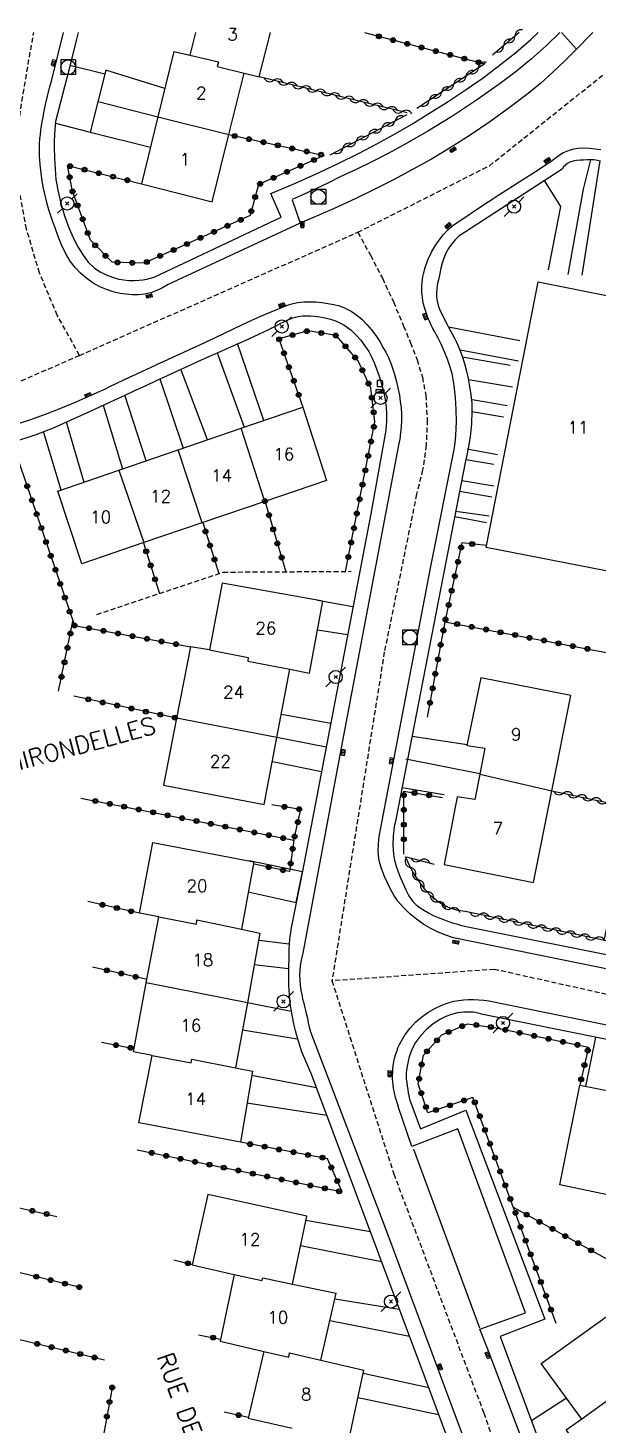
# Model space of a CAD drawing. Header units: millimetres. Extents: x 147000 to 148000, y 141000 to 142001.
# Drawn here: x 147789.9 to 147848, y 141858.2 to 142000.5 of the extents above; entities that cross this region are included whole.
import ezdxf
from ezdxf.enums import TextEntityAlignment as Align

# ---------------------------------------------------------------- set-up
doc = ezdxf.new("R2010")
doc.units = ezdxf.units.MM
doc.linetypes.add('DASHED', pattern=[0.75, 0.5, -0.25])
doc.layers.get('0').update_dxf_attribs({"linetype": 'CONTINUOUS'})
for name, color, linetype in [('W0001', 6, 'DASHED'), ('W0004', 5, 'CONTINUOUS'), ('W0014', 7, 'CONTINUOUS'), ('W0017', 7, 'CONTINUOUS'), ('W0101', 7, 'CONTINUOUS'), ('W0104', 1, 'CONTINUOUS'), ('W0112', 1, 'DASHED'), ('W0310', 3, 'CONTINUOUS'), ('W0323', 7, 'CONTINUOUS'), ('W0330', 7, 'CONTINUOUS'), ('W0401', 7, 'CONTINUOUS'), ('W0420', 7, 'CONTINUOUS'), ('W0438', 7, 'CONTINUOUS'), ('W0473', 7, 'CONTINUOUS'), ('W0989', 7, 'CONTINUOUS'), ('W0991', 7, 'CONTINUOUS'), ('W1102', 7, 'CONTINUOUS')]:
    doc.layers.add(name, color=color, linetype=linetype)
doc.styles.get("Standard").update_dxf_attribs({"font": 'romans.shx', "width": 0.85})

# ---------------------------------------------------------------- blocks, each defined once
blk = doc.blocks.new('T420')
for p, q in [((0.75, 0.75), (-0.75, 0.75)), ((-0.75, 0.75), (-0.75, -0.75)), ((0.75, 0.75), (0.75, -0.75)), ((0.75, -0.75), (-0.75, -0.75))]:
    blk.add_line(p, q)
blk.add_ellipse((0, 0), major_axis=(-0.53, 0.53), ratio=1, start_param=3.926991, end_param=10.210176)
blk = doc.blocks.new('T438')
for p, q in [((-0.4, 0.2), (0.4, 0.2)), ((-0.4, -0.2), (-0.4, 0.2)), ((0.15, 1.1), (-0.3, 1.1)), ((-0.3, 1.1), (-0.3, 0.5)), ((-0.3, 0.5), (0.15, 0.5)), ((0.3, 0.65), (0.3, 0.95)), ((0.4, 0.2), (0.4, -0.2))]:
    blk.add_line(p, q)
at = {"flags": 128}
for points in [[(-0.4, -0.2), (0.4, 0.2)], [(0.4, -0.2), (-0.4, -0.2)]]:
    blk.add_lwpolyline(points, dxfattribs=at)
for centre, major_axis, start_param, end_param in [((0.15, 0.95), (0.106, -0.106), 0.785398, 2.356194), ((0.15, 0.65), (0.106, 0.106), 3.926991, 5.497787)]:
    blk.add_ellipse(centre, major_axis=major_axis, ratio=1, start_param=start_param, end_param=end_param)
blk = doc.blocks.new('T401')
for p, q in [((-0.3, 0.3), (0, 0.3)), ((-0.3, -0.25), (-0.3, 0.3)), ((-0.3, 0.15), (0, 0.15)), ((-0.3, 0), (0, 0)), ((0, 0.3), (0, -0.25)), ((-0.3, -0.15), (0, -0.15)), ((-0.3, -0.25), (-0.3, -0.3)), ((-0.3, -0.3), (0, -0.3)), ((0, -0.3), (0, -0.25))]:
    blk.add_line(p, q)
blk = doc.blocks.new('T473')
for p, q in [((-0.166667, 0.166667), (0.166667, -0.166667)), ((-0.166667, -0.166667), (0.166667, 0.166667)), ((0.500001, 0.500001), (1.000002, 1.000002)), ((-1.000002, -1.000002), (-0.500001, -0.500001))]:
    blk.add_line(p, q)
blk.add_ellipse((0, 0), major_axis=(0.471405, 0.471405), ratio=1, start_param=5.4977871438, end_param=11.780972451)
blk = doc.blocks.new('t310o')
at = {"color": 0, "linetype": 'Continuous'}
for centre, start, end in [((-0.5, 0.38), 216.8699, 323.1304), ((0.5, -0.37), 36.8699, 143.1303)]:
    blk.add_arc(centre, 0.625, start, end, dxfattribs=at)
blk = doc.blocks.new('t323o')
at = {"color": 0, "linetype": 'Continuous'}
for radius in [0.25, 0.15]:
    blk.add_circle((0, 0), radius, dxfattribs=at)

msp = doc.modelspace()

# ---------------------------------------------------------------- linework, layer by layer
at = {"layer": 'W0001'}
for points in [[(147795.2, 141967.13), (147792.93, 141971.22), (147791.12, 141975.53), (147789.79, 141980.01), (147788.93, 141984.6), (147788.8, 141986.14), (147788.77, 141987.69), (147788.85, 141989.22), (147789.01, 141990.76), (147789.22, 141992.26), (147789.46, 141993.77), (147789.72, 141995.27), (147789.96, 141996.77), (147790.54, 142000)], [(147823.54, 141979.67), (147836.95, 141986.45), (147848.66, 141995.81)], [(147795.2, 141967.13), (147823.54, 141979.67)], [(147823.54, 141979.67), (147824.83, 141977.34), (147826.04, 141974.98), (147827.17, 141972.57), (147828.2, 141970.12), (147828.9, 141968.42), (147829.57, 141966.69), (147830.12, 141964.91), (147830.46, 141963.07), (147830.61, 141960.53), (147830.5, 141957.98), (147830.14, 141955.46), (147829.53, 141952.99), (147826.24, 141936.92), (147820.91, 141903.43)], [(147733.55, 141953.16), (147752.82, 141956.23), (147769.34, 141959.11), (147783.08, 141961.85), (147795.2, 141967.13)], [(147885.69, 141911.08), (147882.17, 141896.87), (147862.05, 141899.12), (147837.44, 141904.6), (147820.91, 141903.43)], [(147820.91, 141903.43), (147827.2, 141883.78), (147836.37, 141859.42), (147847.29, 141828.39)]]:
    msp.add_lwpolyline(points, dxfattribs=at)
at = {"layer": 'W0004'}
for points in [[(147845.82, 141998.3), (147844.64, 141997.12), (147843.42, 141995.97), (147842.17, 141994.87), (147840.88, 141993.8), (147838.96, 141992.33), (147837, 141990.91), (147834.99, 141989.56), (147832.95, 141988.26), (147831.05, 141987.12), (147829.12, 141986.05), (147827.16, 141985.01), (147825.19, 141984.01), (147823.33, 141983.1), (147821.45, 141982.23), (147819.56, 141981.4), (147817.66, 141980.58)], [(147829.21, 141886.29), (147835.93, 141868.09)]]:
    msp.add_lwpolyline(points, dxfattribs=at)
at = {"layer": 'W0014'}
for points in [[(147792.39, 141995.18), (147793.57, 142000)], [(147795.05, 142000), (147794.82, 141999.07), (147794.13, 141996.31), (147793.43, 141993.56), (147792.73, 141990.81)], [(147814.68, 141983.61), (147816.96, 141984.57), (147819.22, 141985.58), (147821.46, 141986.64), (147823.68, 141987.74), (147825.49, 141988.69), (147827.27, 141989.67), (147829.04, 141990.69), (147830.78, 141991.75), (147832.65, 141992.93), (147834.49, 141994.15), (147836.31, 141995.41), (147838.08, 141996.74), (147839.63, 141997.99), (147841.15, 141999.3), (147841.92, 142000)], [(147844.13, 142000), (147842.75, 141998.69), (147841.23, 141997.34), (147839.66, 141996.05), (147838.05, 141994.81), (147835.64, 141993.11), (147833.17, 141991.51), (147830.66, 141989.98), (147828.11, 141988.5), (147826.55, 141987.65), (147824.96, 141986.85), (147823.36, 141986.07), (147821.76, 141985.3), (147820.54, 141984.71), (147819.32, 141984.13), (147818.09, 141983.56), (147816.86, 141982.99)], [(147845.83, 141998.31), (147844.27, 142000)], [(147847.47, 142000), (147847.31, 141999.83), (147845.82, 141998.3)], [(147804.21, 141974.35), (147803.66, 141974.01), (147803.07, 141973.73), (147802.46, 141973.51), (147801.83, 141973.36), (147801.21, 141973.29), (147800.58, 141973.29), (147799.96, 141973.35), (147799.34, 141973.45), (147798.63, 141973.62), (147797.93, 141973.84), (147797.25, 141974.12), (147796.6, 141974.48), (147795.93, 141974.95), (147795.31, 141975.49), (147794.75, 141976.08), (147794.24, 141976.73), (147793.76, 141977.53), (147793.37, 141978.38), (147793.03, 141979.25), (147792.71, 141980.12), (147792.48, 141980.72), (147792.28, 141981.33), (147792.08, 141981.94), (147791.91, 141982.56), (147791.76, 141983.14), (147791.62, 141983.71), (147791.5, 141984.29), (147791.39, 141984.88), (147791.28, 141985.72), (147791.18, 141986.57), (147791.12, 141987.42), (147791.11, 141988.27), (147791.13, 141988.72), (147791.16, 141989.17), (147791.21, 141989.62), (147791.27, 141990.07), (147791.33, 141990.51), (147791.4, 141990.95), (147791.48, 141991.4), (147791.56, 141991.84), (147791.73, 141992.69), (147791.92, 141993.53), (147792.14, 141994.37), (147792.39, 141995.2)], [(147792.74, 141990.81), (147792.68, 141990.19), (147792.64, 141989.57), (147792.62, 141988.94), (147792.62, 141988.32), (147792.64, 141987.23), (147792.7, 141986.14), (147792.8, 141985.05), (147792.98, 141983.97), (147793.28, 141982.65), (147793.66, 141981.35), (147794.13, 141980.07), (147794.7, 141978.83), (147795.11, 141978.07), (147795.56, 141977.33), (147796.09, 141976.63), (147796.72, 141976.02), (147797.29, 141975.63), (147797.9, 141975.32), (147798.55, 141975.09), (147799.2, 141974.9), (147799.71, 141974.81), (147800.23, 141974.77), (147800.75, 141974.77), (147801.26, 141974.8), (147801.65, 141974.84), (147802.04, 141974.9), (147802.42, 141975), (147802.8, 141975.11)], [(147833.26, 141980.4), (147834.45, 141981.19), (147835.64, 141981.98), (147836.83, 141982.76), (147838.02, 141983.54), (147838.66, 141983.96), (147839.31, 141984.38), (147839.96, 141984.79), (147840.61, 141985.21), (147841.26, 141985.62), (147841.91, 141986.04), (147842.56, 141986.47), (147843.2, 141986.89), (147843.36, 141987), (147843.52, 141987.12), (147843.67, 141987.24), (147843.82, 141987.35), (147843.98, 141987.47), (147844.14, 141987.58), (147844.31, 141987.68), (147844.48, 141987.78), (147844.83, 141987.94), (147845.2, 141988.07), (147845.57, 141988.18), (147845.95, 141988.24), (147846.54, 141988.28), (147847.13, 141988.25), (147847.71, 141988.18), (147848.29, 141988.09)], [(147848.26, 141986.91), (147847.95, 141986.98), (147847.59, 141987.03), (147847.24, 141987.04), (147846.88, 141987.04), (147846.53, 141987.02), (147846.18, 141987), (147845.83, 141986.97), (147845.47, 141986.91), (147845.13, 141986.8), (147844.9, 141986.67), (147844.69, 141986.51), (147844.5, 141986.32), (147844.34, 141986.11)], [(147844.34, 141986.11), (147833.84, 141979.27)], [(147802.8, 141975.11), (147815.73, 141981.2), (147814.68, 141983.62)], [(147816.86, 141982.98), (147817.66, 141980.58)], [(147817.66, 141980.58), (147804.21, 141974.36)], [(147833.37, 141957.53), (147833.47, 141958.24), (147833.53, 141958.96), (147833.57, 141959.68), (147833.58, 141960.4), (147833.56, 141961.62), (147833.49, 141962.85), (147833.36, 141964.07), (147833.14, 141965.28), (147832.93, 141966.03), (147832.66, 141966.76), (147832.36, 141967.48), (147832.05, 141968.19), (147831.89, 141968.53), (147831.73, 141968.87), (147831.55, 141969.2), (147831.37, 141969.53), (147831.19, 141969.86), (147831.02, 141970.2), (147830.86, 141970.54), (147830.72, 141970.88), (147830.53, 141971.4), (147830.35, 141971.92), (147830.21, 141972.46), (147830.12, 141973.01), (147830.09, 141973.31), (147830.07, 141973.62), (147830.07, 141973.93), (147830.07, 141974.23), (147830.09, 141974.54), (147830.13, 141974.85), (147830.17, 141975.15), (147830.23, 141975.45), (147830.44, 141976.2), (147830.71, 141976.93), (147831.04, 141977.63), (147831.42, 141978.3), (147831.82, 141978.88), (147832.26, 141979.43), (147832.74, 141979.94), (147833.26, 141980.4)], [(147833.84, 141979.27), (147833.45, 141978.89), (147833.09, 141978.47), (147832.78, 141978.02), (147832.5, 141977.54), (147832.29, 141977.04), (147832.13, 141976.52), (147832.01, 141976), (147831.89, 141975.47), (147831.78, 141974.97), (147831.67, 141974.46), (147831.6, 141973.94), (147831.57, 141973.42), (147831.57, 141973.12), (147831.6, 141972.82), (147831.66, 141972.52), (147831.73, 141972.22), (147831.87, 141971.84), (147832.04, 141971.46), (147832.23, 141971.1), (147832.42, 141970.73), (147832.6, 141970.36), (147832.79, 141969.99), (147832.99, 141969.63), (147833.18, 141969.27), (147833.38, 141968.9), (147833.56, 141968.53), (147833.74, 141968.16), (147833.9, 141967.77), (147834.17, 141967.04), (147834.4, 141966.29), (147834.61, 141965.53), (147834.78, 141964.77), (147834.93, 141963.95), (147835.06, 141963.12), (147835.14, 141962.28), (147835.17, 141961.44), (147835.12, 141960.16), (147835, 141958.88), (147834.79, 141957.61), (147834.51, 141956.36)], [(147788.22, 141959.94), (147790.13, 141960.56), (147791.72, 141961.13), (147793.29, 141961.76), (147794.85, 141962.41), (147796.4, 141963.08), (147797.06, 141963.37), (147797.71, 141963.67), (147798.36, 141963.98), (147799.01, 141964.29), (147799.65, 141964.6), (147800.3, 141964.91), (147800.95, 141965.22), (147801.6, 141965.53), (147802.41, 141965.9), (147803.22, 141966.28), (147804.04, 141966.65), (147804.85, 141967.02), (147805.67, 141967.39), (147806.48, 141967.76), (147807.3, 141968.13), (147808.11, 141968.51), (147809.04, 141968.94), (147809.96, 141969.38), (147810.88, 141969.83), (147811.8, 141970.27), (147812.73, 141970.71), (147813.66, 141971.14), (147814.6, 141971.54), (147815.55, 141971.92), (147816.01, 141972.1), (147816.47, 141972.27), (147816.94, 141972.41), (147817.42, 141972.51), (147818.04, 141972.58), (147818.66, 141972.59), (147819.28, 141972.57), (147819.89, 141972.51), (147820.49, 141972.43), (147821.09, 141972.32), (147821.68, 141972.17), (147822.25, 141971.95), (147822.87, 141971.62), (147823.44, 141971.22), (147823.97, 141970.77), (147824.47, 141970.29), (147824.95, 141969.74), (147825.38, 141969.15), (147825.77, 141968.53), (147826.14, 141967.9), (147826.39, 141967.45), (147826.62, 141966.99), (147826.83, 141966.52), (147827.02, 141966.04), (147827.26, 141965.32), (147827.46, 141964.58), (147827.63, 141963.84), (147827.77, 141963.09), (147827.87, 141962.44), (147827.94, 141961.79), (147827.98, 141961.14), (147827.98, 141960.49), (147827.96, 141959.86), (147827.9, 141959.23), (147827.82, 141958.61), (147827.7, 141957.99)], [(147788.31, 141958.26), (147790.79, 141959.07), (147792.56, 141959.76), (147794.29, 141960.52), (147796, 141961.32), (147797.71, 141962.11), (147798.78, 141962.6), (147799.85, 141963.09), (147800.91, 141963.58), (147801.97, 141964.08), (147803.04, 141964.57), (147804.1, 141965.06), (147805.16, 141965.56), (147806.23, 141966.05), (147807.26, 141966.51), (147808.3, 141966.98), (147809.33, 141967.44), (147810.37, 141967.89), (147811.4, 141968.35), (147812.43, 141968.82), (147813.46, 141969.29), (147814.49, 141969.77), (147814.73, 141969.89), (147814.97, 141970.02), (147815.21, 141970.14), (147815.45, 141970.27), (147815.69, 141970.4), (147815.94, 141970.52), (147816.18, 141970.63), (147816.43, 141970.74), (147816.69, 141970.85), (147816.95, 141970.95), (147817.21, 141971.04), (147817.48, 141971.1), (147817.9, 141971.15), (147818.31, 141971.16), (147818.72, 141971.15), (147819.13, 141971.11), (147819.68, 141971.05), (147820.22, 141970.95), (147820.76, 141970.82), (147821.28, 141970.64), (147821.7, 141970.46), (147822.11, 141970.24), (147822.49, 141969.98), (147822.86, 141969.69), (147823.37, 141969.2), (147823.84, 141968.67), (147824.26, 141968.1), (147824.65, 141967.51), (147824.97, 141966.92), (147825.25, 141966.3), (147825.49, 141965.67), (147825.71, 141965.03), (147825.95, 141964.24), (147826.15, 141963.44), (147826.31, 141962.63), (147826.42, 141961.81), (147826.47, 141961.18), (147826.47, 141960.55), (147826.44, 141959.91), (147826.37, 141959.28)], [(147826.37, 141959.3), (147824.87, 141950.98), (147821.66, 141934.32), (147817.92, 141914.62)], [(147827.7, 141957.99), (147821.83, 141927.16), (147817.95, 141906.25)], [(147825.85, 141918.85), (147830.96, 141945.47), (147833.37, 141957.53)], [(147834.52, 141956.38), (147827.44, 141920.03)], [(147827.44, 141920.01), (147827.24, 141919.11), (147827.13, 141918.18), (147827.1, 141917.26), (147827.16, 141916.33), (147827.27, 141915.71), (147827.44, 141915.1), (147827.66, 141914.52), (147827.89, 141913.94), (147828.15, 141913.31), (147828.42, 141912.69), (147828.75, 141912.09), (147829.15, 141911.53), (147829.5, 141911.18), (147829.9, 141910.87), (147830.32, 141910.6), (147830.74, 141910.36), (147831.23, 141910.1), (147831.74, 141909.88), (147832.26, 141909.68), (147832.78, 141909.49), (147833.19, 141909.35), (147833.59, 141909.23), (147834.01, 141909.11), (147834.42, 141909.01)], [(147833.29, 141907.83), (147832.5, 141908.08), (147831.72, 141908.39), (147830.97, 141908.76), (147830.26, 141909.18), (147829.53, 141909.7), (147828.85, 141910.26), (147828.21, 141910.89), (147827.63, 141911.56), (147827.22, 141912.15), (147826.87, 141912.77), (147826.56, 141913.41), (147826.27, 141914.06), (147826.09, 141914.51), (147825.92, 141914.97), (147825.78, 141915.43), (147825.69, 141915.91), (147825.63, 141916.65), (147825.64, 141917.39), (147825.71, 141918.13), (147825.85, 141918.85)], [(147817.91, 141914.61), (147816.8, 141909)], [(147878, 141908.57), (147879.17, 141914.67), (147890.09, 141912.27), (147894.59, 141900.45), (147887.68, 141889.99), (147864.88, 141894.25), (147836.29, 141900.01)], [(147836.9, 141901.4), (147861.55, 141896.36), (147886.98, 141891.3), (147892.96, 141900.53), (147889.22, 141911.17), (147880.45, 141912.98), (147879.23, 141907.23)], [(147816.8, 141909), (147816.73, 141908.66), (147816.67, 141908.32), (147816.63, 141907.97), (147816.59, 141907.63), (147816.53, 141906.7), (147816.5, 141905.76), (147816.49, 141904.83), (147816.49, 141903.89), (147816.49, 141903.43), (147816.49, 141902.96), (147816.51, 141902.49), (147816.54, 141902.02), (147816.59, 141901.45), (147816.66, 141900.89), (147816.75, 141900.33), (147816.85, 141899.77), (147817, 141899.07), (147817.17, 141898.36), (147817.35, 141897.66), (147817.57, 141896.97), (147817.82, 141896.24), (147818.1, 141895.52), (147818.41, 141894.81), (147818.73, 141894.11)], [(147834.41, 141909.01), (147868.6, 141902.18)], [(147867.54, 141900.86), (147833.29, 141907.83)], [(147817.95, 141906.25), (147817.83, 141905.83), (147817.73, 141905.39), (147817.66, 141904.96), (147817.62, 141904.52), (147817.61, 141904.01), (147817.63, 141903.5), (147817.68, 141902.99), (147817.75, 141902.48), (147817.8, 141902.18), (147817.86, 141901.88), (147817.92, 141901.58), (147818, 141901.29), (147818.07, 141900.99), (147818.15, 141900.7), (147818.22, 141900.4), (147818.29, 141900.1), (147818.4, 141899.64), (147818.5, 141899.17), (147818.6, 141898.71), (147818.71, 141898.24)], [(147827.67, 141890.64), (147827.37, 141891.56), (147827.18, 141892.5), (147827.09, 141893.46), (147827.1, 141894.43), (147827.14, 141894.8), (147827.2, 141895.17), (147827.28, 141895.54), (147827.38, 141895.9), (147827.5, 141896.25), (147827.63, 141896.6), (147827.79, 141896.94), (147827.95, 141897.27), (147828.38, 141897.97), (147828.87, 141898.61), (147829.42, 141899.21), (147830.02, 141899.75), (147830.67, 141900.22), (147831.37, 141900.62), (147832.09, 141900.96), (147832.84, 141901.24), (147833.32, 141901.36), (147833.82, 141901.44), (147834.31, 141901.49), (147834.8, 141901.52), (147835.33, 141901.53), (147835.85, 141901.51), (147836.38, 141901.47), (147836.9, 141901.4)], [(147836.29, 141900.01), (147835.81, 141900.15), (147835.31, 141900.23), (147834.81, 141900.26), (147834.3, 141900.24), (147833.69, 141900.16), (147833.09, 141900.01), (147832.5, 141899.8), (147831.95, 141899.52), (147831.21, 141899.04), (147830.53, 141898.48), (147829.92, 141897.85), (147829.4, 141897.14), (147829.03, 141896.43), (147828.77, 141895.68), (147828.59, 141894.91), (147828.47, 141894.13), (147828.45, 141893.78), (147828.48, 141893.42), (147828.53, 141893.07), (147828.57, 141892.72), (147828.62, 141892.38), (147828.67, 141892.04), (147828.73, 141891.71), (147828.8, 141891.38)], [(147818.71, 141898.24), (147826.3, 141878.39), (147831.93, 141863.28), (147841.88, 141836.56)], [(147818.73, 141894.12), (147830.31, 141863.21), (147840.64, 141835.39)], [(147828.8, 141891.38), (147829.94, 141888.36), (147834.55, 141890.27), (147842.59, 141868.97), (147838.04, 141867.22), (147848.5, 141839.05)], [(147846.76, 141839.57), (147836.82, 141865.82), (147835.97, 141867.96), (147840.63, 141869.62), (147833.72, 141888.37), (147829.04, 141886.58), (147827.64, 141890.63)]]:
    msp.add_lwpolyline(points, dxfattribs=at)
at = {"layer": 'W0017'}
for points in [[(147797.79, 141995.78), (147794.2, 141996.64)], [(147792.74, 141990.77), (147796.29, 141989.86)], [(147844.98, 141975.37), (147846.54, 141984.07), (147847.27, 141987.04)], [(147848.18, 141986.93), (147846.35, 141975.3)], [(147842.53, 141984.93), (147844.17, 141982.29), (147842.94, 141975.83)], [(147832.77, 141970.03), (147840.03, 141968.63)], [(147813.97, 141960.51), (147811.3, 141968.34)], [(147839.89, 141966.55), (147833.95, 141967.66)], [(147809.22, 141967.4), (147811.95, 141959.81)], [(147834.21, 141966.99), (147839.06, 141966.15)], [(147808.24, 141958.54), (147805.53, 141965.72)], [(147803.38, 141964.73), (147805.74, 141957.69)], [(147839.3, 141963.88), (147834.81, 141964.63)], [(147797.59, 141962.06), (147799.56, 141955.57)], [(147801.97, 141956.39), (147799.81, 141963.08)], [(147838.76, 141961.98), (147835.18, 141962.59)], [(147835.17, 141961.43), (147838.39, 141960.89)], [(147793.32, 141953.42), (147791.54, 141959.38)], [(147793.84, 141960.36), (147795.64, 141954.22)], [(147834.53, 141956.52), (147837.4, 141956.06)], [(147837.77, 141957.01), (147834.67, 141957.59)], [(147837.39, 141953.82), (147834.13, 141954.36)], [(147833.92, 141953.3), (147837.2, 141952.73)], [(147833.42, 141950.73), (147836.65, 141950.1)], [(147836.91, 141950.74), (147833.52, 141951.24)], [(147819.45, 141942.2), (147823.05, 141941.55)], [(147822.49, 141938.66), (147819.43, 141939.15)], [(147815.76, 141930.6), (147820.78, 141929.68)], [(147820.31, 141927.23), (147815.3, 141928.21)], [(147829.06, 141928.35), (147834.68, 141927.5)], [(147814.84, 141925.78), (147819.84, 141924.77)], [(147828.05, 141923.13), (147832.35, 141922.4)], [(147812.39, 141912.5), (147817.27, 141911.4), (147817.9, 141914.54), (147812.46, 141915.66)], [(147813.45, 141907.59), (147816.54, 141907.21)], [(147816.48, 141904.67), (147812.98, 141905.05)], [(147816.75, 141900.31), (147812.29, 141901.19)], [(147811.79, 141898.46), (147817.37, 141897.52)], [(147847.74, 141897.71), (147846.72, 141892.69)], [(147812.25, 141891.01), (147820.38, 141889.74), (147819.32, 141892.55), (147812.72, 141893.78)], [(147824.82, 141877.86), (147818.26, 141879.02)], [(147817.72, 141876.48), (147825.95, 141874.85)], [(147821.19, 141871.06), (147827.76, 141870.01)], [(147828.81, 141867.22), (147820.68, 141868.82)], [(147830.76, 141861.99), (147824.1, 141863.45)], [(147823.57, 141861.01), (147831.77, 141859.27)], [(147844.81, 141860.92), (147841.24, 141858.62)]]:
    msp.add_lwpolyline(points, dxfattribs=at)
at = {"layer": 'W0101'}
for points in [[(147807, 142000), (147806.42, 141997.7)], [(147811.95, 141995.88), (147813.5, 141995.5), (147814.64, 142000)], [(147804.79, 141998.07), (147803.18, 141991.43)], [(147804.79, 141998.07), (147806.42, 141997.7)], [(147810.4, 141989.61), (147811.95, 141995.88)], [(147803.18, 141991.43), (147801.52, 141984.61), (147808.71, 141982.76), (147810.4, 141989.61)], [(147811.65, 141959.71), (147817.95, 141961.87), (147820.34, 141954.39), (147814.08, 141952.26)], [(147805.25, 141957.52), (147811.65, 141959.71)], [(147799.2, 141955.44), (147805.25, 141957.52)], [(147792.98, 141953.31), (147799.2, 141955.44)], [(147801.76, 141948.07), (147795.42, 141945.91), (147792.98, 141953.31)], [(147814.08, 141952.26), (147807.74, 141950.11)], [(147807.74, 141950.11), (147801.76, 141948.07)], [(147819.97, 141942.1), (147809.74, 141943.93), (147808.45, 141937.14)], [(147816.63, 141935.17), (147818.63, 141934.77), (147819.97, 141942.1)], [(147808.45, 141937.14), (147806.49, 141937.46), (147805.08, 141930.17)], [(147815.3, 141928.21), (147816.63, 141935.17)], [(147843.31, 141922.79), (147845.23, 141932.48), (147836.06, 141934.3), (147834.66, 141927.41), (147836.48, 141927.14), (147835.96, 141924.47)], [(147805.08, 141930.17), (147803.76, 141923.36), (147814, 141921.4), (147815.3, 141928.21)], [(147835.96, 141924.47), (147835.47, 141921.91), (147833.66, 141922.17), (147832.33, 141915.29), (147841.44, 141913.44)], [(147841.44, 141913.44), (147843.31, 141922.79)], [(147803.26, 141909.95), (147801.29, 141910.33), (147802.65, 141917.52), (147812.96, 141915.57), (147811.68, 141908.7)], [(147802, 141903.22), (147803.26, 141909.95)], [(147811.68, 141908.7), (147813.57, 141908.29), (147812.29, 141901.19)], [(147802.59, 141895.84), (147800.68, 141896.21), (147802, 141903.22)], [(147812.29, 141901.19), (147811.09, 141894.58)], [(147811.09, 141894.58), (147812.8, 141894.24), (147811.58, 141887), (147801.27, 141888.96), (147801.25, 141888.97), (147802.59, 141895.84)], [(147851.69, 141883.2), (147851.26, 141881.15), (147844.12, 141882.65), (147846.15, 141892.82)], [(147846.16, 141892.8), (147853.08, 141891.44)], [(147818.35, 141879.46), (147808.26, 141881.67), (147806.68, 141874.5), (147810.94, 141873.54)], [(147816.88, 141872.56), (147818.35, 141879.46)], [(147810.94, 141873.54), (147809.51, 141866.75), (147813.97, 141865.7)], [(147816.88, 141872.56), (147821.32, 141871.61)], [(147819.76, 141864.8), (147821.32, 141871.61)], [(147846.35, 141858.81), (147842.21, 141864.46), (147850.65, 141870.52), (147854.98, 141864.65)], [(147813.97, 141865.7), (147812.38, 141858.89), (147816.87, 141857.88)], [(147819.76, 141864.8), (147824.17, 141863.8)], [(147822.7, 141856.95), (147824.17, 141863.8)], [(147846.35, 141858.81), (147844.75, 141857.67), (147848.86, 141851.95)]]:
    msp.add_lwpolyline(points, dxfattribs=at)
msp.add_lwpolyline([(147836.6, 141947.58), (147841.91, 141974.62), (147855.33, 141971.94), (147850.04, 141944.96)], close=True, dxfattribs=at)
at = {"layer": 'W0104'}
for points in [[(147803.88, 141994.31), (147797.89, 141996.17), (147796.29, 141989.86), (147802.43, 141988.34)], [(147797.08, 141992.98), (147803.18, 141991.43)]]:
    msp.add_lwpolyline(points, dxfattribs=at)
at = {"layer": 'W0112'}
msp.add_lwpolyline([(147796.95, 141940.75), (147809.83, 141945.06), (147822.86, 141945.14)], dxfattribs=at)
at = {"layer": 'W0310'}
for points in [[(147839.97, 142000), (147837.25, 141997.71)], [(147836.52, 141996.87), (147829.56, 141992.26)], [(147828.56, 141991.84), (147813.5, 141995.5)], [(147828.53, 141991.64), (147820.69, 141987.52)], [(147843.29, 141922.79), (147851.49, 141921.05), (147848.59, 141907.54)], [(147834.48, 141910.48), (147833.75, 141910.59), (147833.03, 141910.8), (147832.35, 141911.09), (147831.71, 141911.47), (147831.04, 141912.03), (147830.45, 141912.67), (147829.94, 141913.37), (147829.45, 141914.07), (147829.15, 141914.55), (147828.87, 141915.04), (147828.62, 141915.55), (147828.4, 141916.07)], [(147828.45, 141916.08), (147831.32, 141915.32)], [(147847.77, 141907.73), (147834.48, 141910.48)]]:
    msp.add_lwpolyline(points, dxfattribs=at)
at = {"layer": 'W0323'}
for points in [[(147824.23, 142000), (147836.45, 141996.82)], [(147810.4, 141989.61), (147820.13, 141987.5), (147813.43, 141984.54), (147812.58, 141981.37), (147801.78, 141976.52), (147798.51, 141976.61), (147796.3, 141978.86), (147794.47, 141983.86), (147793.96, 141986.48), (147801.52, 141984.61)], [(147822.27, 141945.13), (147825.28, 141960.37), (147824.85, 141963.8), (147823.56, 141966.57), (147821.35, 141969.15), (147818.5, 141969.63), (147815.51, 141968.83), (147817.95, 141961.87)], [(147788.62, 141957.49), (147794.67, 141939.62), (147806.49, 141937.46)], [(147814.06, 141952.32), (147816.2, 141945.1)], [(147807.74, 141950.1), (147809.39, 141944.92)], [(147801.72, 141948.05), (147803.34, 141942.89)], [(147836.64, 141947.77), (147834.15, 141948.03), (147832.42, 141940.01), (147851.35, 141936.4)], [(147793.07, 141932.93), (147794.52, 141940.05)], [(147832.42, 141940.01), (147830.61, 141930.27)], [(147805.09, 141930.19), (147794.62, 141932.41)], [(147828.23, 141916.34), (147828.23, 141922.74), (147832.16, 141922.11)], [(147795.34, 141922.04), (147817.03, 141917.76), (147817.73, 141920.89), (147814.78, 141921.35)], [(147817.03, 141917.76), (147816.58, 141914.56), (147812.99, 141915.32)], [(147801.29, 141910.33), (147796.06, 141911.51)], [(147854.68, 141910.63), (147853.74, 141906.42), (147847.75, 141907.73)], [(147802.07, 141903.58), (147796.52, 141904.84)], [(147843.74, 141868.54), (147835.27, 141891.56), (147830.68, 141889.99), (147829.7, 141892.93), (147830.22, 141895.86), (147832.11, 141897.94), (147834.72, 141899.06), (147837.64, 141898.65), (147847.04, 141896.67), (147846.15, 141892.82)], [(147797.43, 141897.18), (147800.74, 141896.54)], [(147801.08, 141886.21), (147821.94, 141881.95), (147820.45, 141885.32), (147811.58, 141887)], [(147787.46, 141880.7), (147792.9, 141879.45)], [(147839.42, 141880.34), (147864.66, 141866.4)], [(147795.29, 141872.21), (147787.89, 141874)], [(147804.8, 141875.02), (147806.69, 141874.55)], [(147786.51, 141867.51), (147797.74, 141864.85)], [(147807.33, 141867.4), (147809.54, 141866.93)], [(147798.58, 141862.3), (147798.55, 141862.14), (147797.25, 141855.15), (147775.38, 141860.02), (147774.41, 141863.4), (147777.38, 141862.56)], [(147809.94, 141859.54), (147812.4, 141858.99)]]:
    msp.add_lwpolyline(points, dxfattribs=at)
at = {"layer": 'W0330'}
msp.add_lwpolyline([(147828.42, 141926.05), (147835.98, 141924.55)], dxfattribs=at)
at = {"layer": 'W1102'}
for points in [[(147806.42, 141997.7), (147809.36, 141997.03), (147809.21, 141996.55), (147811.95, 141995.88)], [(147803.18, 141991.43), (147810.4, 141989.61)], [(147814.08, 141952.26), (147811.65, 141959.71)], [(147807.7, 141950.09), (147805.25, 141957.52)], [(147799.2, 141955.43), (147801.76, 141948.07)], [(147808.45, 141937.14), (147812.37, 141936.37), (147812.33, 141935.98), (147816.63, 141935.17)], [(147815.3, 141928.21), (147805.08, 141930.17)], [(147835.96, 141924.47), (147843.31, 141922.79)], [(147803.26, 141909.95), (147807.1, 141909.21), (147807.15, 141909.65), (147811.68, 141908.7)], [(147812.29, 141901.19), (147802, 141903.22)], [(147802.59, 141895.84), (147806.58, 141895.07), (147806.64, 141895.47), (147811.09, 141894.58)], [(147810.94, 141873.54), (147813.76, 141872.9), (147813.86, 141873.2), (147816.88, 141872.56)], [(147813.97, 141865.7), (147816.53, 141865.1), (147816.57, 141865.54), (147819.76, 141864.8)], [(147853.27, 141863.41), (147850.26, 141861.22), (147850.02, 141861.44), (147846.35, 141858.81)]]:
    msp.add_lwpolyline(points, dxfattribs=at)

# ---------------------------------------------------------------- block references
at = {"layer": 'W0310'}
for p, rotation in [((147839.54, 141999.64), 220.0680228013663), ((147838.4, 141998.68), 220.0680228013663), ((147834.56, 141995.57), 213.4845844398801), ((147835.81, 141996.4), 213.4845844398801), ((147814.96, 141995.15), 166.3322851345108), ((147816.41, 141994.8), 166.3322851345108), ((147817.87, 141994.44), 166.3322851345108), ((147832.06, 141993.91), 213.4845844398801), ((147833.31, 141994.74), 213.4845844398801), ((147819.33, 141994.09), 166.3322851345108), ((147820.79, 141993.73), 166.3322851345108), ((147822.24, 141993.38), 166.3322851345108), ((147823.7, 141993.02), 166.3322851345108), ((147830.81, 141993.09), 213.4845844398801), ((147825.16, 141992.67), 166.3322851345108), ((147826.62, 141992.31), 166.3322851345108), ((147828.07, 141991.96), 166.3322851345108), ((147826, 141990.31), 207.7109297298117), ((147827.33, 141991.01), 207.7109297298117), ((147823.35, 141988.92), 207.7109297298117), ((147824.67, 141989.62), 207.7109297298117), ((147822.02, 141988.22), 207.7109297298117), ((147844.47, 141922.54), 348.0398754157775), ((147845.93, 141922.23), 348.0398754157775), ((147847.4, 141921.92), 348.0398754157775), ((147848.87, 141921.61), 348.0398754157775), ((147828.91, 141914.98), 119.3878757064542), ((147829.9, 141915.69), 345.2632969381094), ((147829.7, 141913.71), 124.5841552432287), ((147830.6, 141912.51), 131.9210857120804), ((147831.69, 141911.49), 140.6297170937028), ((147833.02, 141910.8), 156.7002390373947), ((147835.95, 141910.18), 168.3015011370678), ((147837.42, 141909.87), 168.3015011370678), ((147838.89, 141909.57), 168.3015011370678), ((147840.36, 141909.27), 168.3015011370678), ((147841.83, 141908.96), 168.3015011370678), ((147843.3, 141908.66), 168.3015011370678), ((147844.77, 141908.35), 168.3015011370678), ((147846.24, 141908.05), 168.3015011370678), ((147847.7, 141907.75), 168.3015011370678)]:
    msp.add_blockref('t310o', p, dxfattribs=dict(at, rotation=rotation))
at = {"layer": 'W0323'}
for p, rotation in [((147825.68, 141999.62), 345.3906720372048), ((147827.13, 141999.24), 345.3906720372048), ((147828.58, 141998.86), 345.3906720372048), ((147830.03, 141998.49), 345.3906720372048), ((147831.49, 141998.11), 345.3906720372048), ((147832.94, 141997.73), 345.3906720372048), ((147834.39, 141997.35), 345.3906720372048), ((147835.84, 141996.97), 345.3906720372048), ((147811, 141989.48), 347.7875266194419), ((147812.46, 141989.16), 347.7875266194419), ((147813.93, 141988.84), 347.7875266194419), ((147815.39, 141988.52), 347.7875266194419), ((147816.86, 141988.21), 347.7875266194419), ((147818.33, 141987.89), 347.7875266194419), ((147819.79, 141987.57), 347.7875266194419), ((147794.24, 141986.41), 346.135075863), ((147795.7, 141986.05), 346.135075863), ((147816.33, 141985.82), 203.8457291779571), ((147817.71, 141986.43), 203.8457291779571), ((147819.08, 141987.03), 203.8457291779571), ((147794.19, 141985.29), 100.9690154556362), ((147797.15, 141985.69), 346.135075863), ((147798.61, 141985.33), 346.135075863), ((147800.07, 141984.97), 346.135075863), ((147813.59, 141984.61), 203.8457291779571), ((147814.96, 141985.21), 203.8457291779571), ((147794.49, 141983.82), 110.0658865545363), ((147813.09, 141983.26), 254.9211282906379), ((147795, 141982.41), 110.0658865545363), ((147812.7, 141981.81), 254.9211282906379), ((147795.52, 141981), 110.0658865545363), ((147810.26, 141980.33), 204.186493281614), ((147811.62, 141980.94), 204.186493281614), ((147796.03, 141979.59), 110.0658865545363), ((147807.52, 141979.1), 204.186493281614), ((147808.89, 141979.71), 204.186493281614), ((147796.8, 141978.34), 134.447985147395), ((147797.85, 141977.27), 134.447985147395), ((147803.41, 141977.26), 204.186493281614), ((147804.78, 141977.87), 204.186493281614), ((147806.15, 141978.48), 204.186493281614), ((147799.07, 141976.59), 178.5109954693021), ((147800.57, 141976.55), 178.5109954693021), ((147802.05, 141976.64), 204.186493281614), ((147815.53, 141968.77), 289.3706778559716), ((147816.89, 141969.2), 194.9564522645968), ((147818.34, 141969.59), 194.9564522645968), ((147819.82, 141969.41), 170.3881995769011), ((147821.29, 141969.16), 170.3881995769011), ((147816.02, 141967.36), 289.3706778559716), ((147822.29, 141968.05), 130.6122873442718), ((147816.52, 141965.94), 289.3706778559716), ((147823.27, 141966.92), 130.6122873442718), ((147817.02, 141964.53), 289.3706778559716), ((147824, 141965.62), 114.8537355529292), ((147817.52, 141963.11), 289.3706778559716), ((147824.63, 141964.26), 114.8537355529292), ((147824.97, 141962.82), 97.22778893733484), ((147825.16, 141961.33), 97.22778893733484), ((147825.18, 141959.85), 78.84340367349012), ((147824.89, 141958.37), 78.84340367349012), ((147824.6, 141956.9), 78.84340367349012), ((147824.31, 141955.43), 78.84340367349012), ((147789.87, 141953.81), 288.70190339417), ((147824.02, 141953.96), 78.84340367349012), ((147790.35, 141952.39), 288.70190339417), ((147814.07, 141952.29), 286.5170596747437), ((147823.73, 141952.49), 78.84340367349012), ((147790.83, 141950.97), 288.70190339417), ((147814.5, 141950.86), 286.5170596747437), ((147823.44, 141951.02), 78.84340367349012), ((147791.31, 141949.55), 288.70190339417), ((147808.03, 141949.2), 287.6496684608145), ((147814.92, 141949.42), 286.5170596747437), ((147823.15, 141949.54), 78.84340367349012), ((147791.79, 141948.13), 288.70190339417), ((147808.48, 141947.77), 287.6496684608145), ((147815.35, 141947.98), 286.5170596747437), ((147822.86, 141948.07), 78.84340367349012), ((147834.06, 141947.57), 257.7910400008855), ((147835.18, 141947.92), 174.2048863972976), ((147792.27, 141946.71), 288.70190339417), ((147801.99, 141947.18), 287.4644939691139), ((147808.94, 141946.34), 287.6496684608145), ((147815.78, 141946.54), 286.5170596747437), ((147822.57, 141946.6), 78.84340367349012), ((147833.74, 141946.11), 257.7910400008855), ((147792.75, 141945.29), 288.70190339417), ((147802.44, 141945.75), 287.4644939691139), ((147833.42, 141944.64), 257.7910400008855), ((147793.23, 141943.87), 288.70190339417), ((147802.89, 141944.32), 287.4644939691139), ((147833.1, 141943.17), 257.7910400008855), ((147793.71, 141942.45), 288.70190339417), ((147794.19, 141941.03), 288.70190339417), ((147832.79, 141941.71), 257.7910400008855), ((147794.69, 141939.62), 349.6512343511591), ((147796.16, 141939.35), 349.6512343511591), ((147797.64, 141939.08), 349.6512343511591), ((147832.26, 141939.12), 259.4695461296066), ((147832.47, 141940.24), 257.7910400008855), ((147833.66, 141939.78), 349.1878516482258), ((147835.14, 141939.49), 349.1878516482258), ((147836.61, 141939.21), 349.1878516482258), ((147838.08, 141938.93), 349.1878516482258), ((147794.27, 141938.81), 78.43815657857076), ((147799.12, 141938.81), 349.6512343511591), ((147800.59, 141938.54), 349.6512343511591), ((147802.07, 141938.27), 349.6512343511591), ((147803.54, 141938), 349.6512343511591), ((147805.02, 141937.73), 349.6512343511591), ((147831.98, 141937.65), 259.4695461296066), ((147839.56, 141938.65), 349.1878516482258), ((147841.03, 141938.37), 349.1878516482258), ((147842.51, 141938.09), 349.1878516482258), ((147843.98, 141937.81), 349.1878516482258), ((147845.45, 141937.52), 349.1878516482258), ((147793.97, 141937.34), 78.43815657857076), ((147831.71, 141936.17), 259.4695461296066), ((147846.93, 141937.24), 349.1878516482258), ((147793.67, 141935.87), 78.43815657857076), ((147831.43, 141934.7), 259.4695461296066), ((147793.37, 141934.4), 78.43815657857076), ((147831.16, 141933.22), 259.4695461296066), ((147796.09, 141932.1), 167.9902620275133), ((147797.56, 141931.79), 167.9902620275133), ((147799.03, 141931.48), 167.9902620275133), ((147800.49, 141931.17), 167.9902620275133), ((147801.96, 141930.85), 167.9902620275133), ((147803.43, 141930.54), 167.9902620275133), ((147830.89, 141931.75), 259.4695461296066), ((147804.9, 141930.23), 167.9902620275133), ((147828.23, 141922.34), 90.04479031261332), ((147829.32, 141922.56), 350.8830141464511), ((147830.8, 141922.32), 350.8830141464511), ((147796.81, 141921.75), 348.8287958695871), ((147798.28, 141921.46), 348.8287958695871), ((147799.75, 141921.17), 348.8287958695871), ((147801.22, 141920.88), 348.8287958695871), ((147802.7, 141920.59), 348.8287958695871), ((147816.08, 141921.15), 171.2231600075662), ((147817.56, 141920.92), 171.2231600075662), ((147828.23, 141920.84), 90.04479031261332), ((147804.17, 141920.29), 348.8287958695871), ((147805.64, 141920), 348.8287958695871), ((147807.11, 141919.71), 348.8287958695871), ((147808.58, 141919.42), 348.8287958695871), ((147810.05, 141919.13), 348.8287958695871), ((147817.44, 141919.6), 77.41129384823464), ((147828.23, 141919.34), 90.04479031261332), ((147811.53, 141918.84), 348.8287958695871), ((147813, 141918.55), 348.8287958695871), ((147814.47, 141918.26), 348.8287958695871), ((147815.94, 141917.97), 348.8287958695871), ((147817.11, 141918.14), 77.41129384823464), ((147828.23, 141917.84), 90.04479031261332), ((147816.9, 141916.87), 261.9729881983473), ((147814.46, 141915.01), 168.1081246328034), ((147815.92, 141914.7), 168.1081246328034), ((147816.7, 141915.39), 261.9729881983473), ((147797.53, 141911.18), 167.2530424304466), ((147798.99, 141910.85), 167.2530424304466), ((147800.45, 141910.52), 167.2530424304466), ((147797.98, 141904.51), 167.2487698191067), ((147799.45, 141904.18), 167.2487698191067), ((147800.91, 141903.84), 167.2487698191067), ((147832.79, 141898.23), 23.27787429085753), ((147834.17, 141898.82), 23.27787429085753), ((147835.61, 141898.94), 351.8919281279297), ((147837.09, 141898.73), 351.8919281279297), ((147838.57, 141898.45), 348.1180995885587), ((147840.03, 141898.14), 348.1180995885587), ((147841.5, 141897.84), 348.1180995885587), ((147798.91, 141896.89), 349.1069317736345), ((147800.38, 141896.61), 349.1069317736345), ((147830.59, 141896.26), 47.82783590318064), ((147831.6, 141897.38), 47.82783590318064), ((147842.97, 141897.53), 348.1180995885587), ((147844.44, 141897.22), 348.1180995885587), ((147845.91, 141896.91), 348.1180995885587), ((147846.96, 141896.34), 257.0846484538425), ((147830.05, 141894.92), 79.81233322284538), ((147846.62, 141894.87), 257.0846484538425), ((147829.79, 141893.45), 79.81233322284538), ((147846.29, 141893.41), 257.0846484538425), ((147830.01, 141892), 108.4642261734142), ((147830.48, 141890.58), 108.4642261734142), ((147832.93, 141890.76), 198.8160681211023), ((147834.35, 141891.25), 198.8160681211023), ((147835.45, 141891.06), 110.2143635229207), ((147831.51, 141890.28), 198.8160681211023), ((147835.97, 141889.65), 110.2143635229207), ((147836.49, 141888.24), 110.2143635229207), ((147812.57, 141886.81), 169.2501378994453), ((147814.05, 141886.54), 169.2501378994453), ((147815.52, 141886.26), 169.2501378994453), ((147837.01, 141886.84), 110.2143635229207), ((147802.55, 141885.91), 348.455867387565), ((147804.02, 141885.61), 348.455867387565), ((147805.49, 141885.31), 348.455867387565), ((147806.96, 141885.01), 348.455867387565), ((147816.99, 141885.98), 169.2501378994453), ((147818.47, 141885.7), 169.2501378994453), ((147819.94, 141885.42), 169.2501378994453), ((147837.52, 141885.43), 110.2143635229207), ((147808.43, 141884.71), 348.455867387565), ((147809.9, 141884.41), 348.455867387565), ((147811.37, 141884.11), 348.455867387565), ((147812.84, 141883.8), 348.455867387565), ((147814.31, 141883.5), 348.455867387565), ((147820.85, 141884.42), 113.8915686404095), ((147838.04, 141884.02), 110.2143635229207), ((147815.78, 141883.2), 348.455867387565), ((147817.25, 141882.9), 348.455867387565), ((147818.71, 141882.6), 348.455867387565), ((147820.18, 141882.3), 348.455867387565), ((147821.45, 141883.05), 113.8915686404095), ((147821.65, 141882), 348.455867387565), ((147838.56, 141882.61), 110.2143635229207), ((147839.08, 141881.21), 110.2143635229207), ((147790.39, 141880.02), 347.0528625215128), ((147791.85, 141879.69), 347.0528625215128), ((147839.6, 141879.8), 110.2143635229207), ((147840.74, 141879.62), 331.0784746954387), ((147840.11, 141878.39), 110.2143635229207), ((147842.05, 141878.89), 331.0784746954387), ((147843.36, 141878.17), 331.0784746954387), ((147840.63, 141876.98), 110.2143635229207), ((147844.68, 141877.44), 331.0784746954387), ((147845.99, 141876.72), 331.0784746954387), ((147841.15, 141875.58), 110.2143635229207), ((147847.3, 141875.99), 331.0784746954387), ((147806.25, 141874.66), 346.128160892579), ((147841.67, 141874.17), 110.2143635229207), ((147790.8, 141873.3), 166.4357896835572), ((147792.26, 141872.95), 166.4357896835572), ((147793.72, 141872.59), 166.4357896835572), ((147795.18, 141872.24), 166.4357896835572), ((147842.19, 141872.76), 110.2143635229207), ((147842.71, 141871.35), 110.2143635229207), ((147843.22, 141869.94), 110.2143635229207), ((147790.89, 141866.47), 346.6662404933364), ((147808.8, 141867.09), 348.06069732276), ((147792.35, 141866.12), 346.6662404933364), ((147793.81, 141865.78), 346.6662404933364), ((147795.27, 141865.43), 346.6662404933364), ((147796.73, 141865.08), 346.6662404933364), ((147798.53, 141862.02), 259.4961956340065), ((147798.25, 141860.55), 259.4961956340065), ((147811.4, 141859.21), 347.2415028965131), ((147797.98, 141859.07), 259.4961956340065)]:
    msp.add_blockref('t323o', p, dxfattribs=dict(at, rotation=rotation))
at = {"layer": 'W0401'}
for p, rotation in [((147792.69, 141996.89), 346.16387150112), ((147833.17, 141988.19), 121.162300272831), ((147842.9, 141986.86), 303.6286319495655), ((147832.82, 141980.23), 312.5833309703432), ((147802.26, 141973.32), 103.9843471894922), ((147815.85, 141972.13), 290.9787527764868), ((147830.56, 141971.14), 20.27772879758799), ((147796.11, 141962.95), 293.4998234104626), ((147821.91, 141926.7), 169.4717091779542), ((147827.1, 141925.82), 349.1232558647031), ((147833.56, 141907.52), 78.48624014983746), ((147826.94, 141893.98), 358.746826666442), ((147836.91, 141865.37), 20.72835735826875), ((147831.78, 141864.05), 200.4396229502519)]:
    msp.add_blockref('T401', p, dxfattribs=dict(at, rotation=rotation))
msp.add_blockref('T401', (147818.05, 141980.46), dxfattribs=at)
at = {"layer": 'W0420'}
for p in [(147794.04, 141996.47), (147819.52, 141983.27), (147828.84, 141938.41)]:
    msp.add_blockref('T420', p, dxfattribs=at)
at = {"layer": 'W0438'}
msp.add_blockref('T438', (147825.8, 141963.47), dxfattribs=at)
at = {"layer": 'W0473'}
for p in [(147793.95, 141982.6), (147839.46, 141982.28), (147815.79, 141970.07), (147825.86, 141962.8), (147821.29, 141934.38), (147815.98, 141901.34), (147838.33, 141899.14), (147826.92, 141870.77)]:
    msp.add_blockref('T473', p, dxfattribs=at)

# ---------------------------------------------------------------- texts
at = {"layer": 'W0989'}
for s, rotation, p in [('RUE DES HIRONDELLES', 15.1698, (147776.92, 141921.58)), ('RUE DES ROITELETS', 290.1366, (147803.02, 141865.17))]:
    msp.add_text(s, height=1.75, rotation=rotation, dxfattribs=at).set_placement(p)
at = {"layer": 'W0991'}
for s, p in [('3', (147810.78, 141999.84)), ('2', (147807.6, 141993.84)), ('1', (147805.95, 141987.1)), ('11', (147845.97, 141959.79)), ('16', (147816, 141957.07)), ('14', (147809.67, 141954.9)), ('12', (147803.46, 141952.79)), ('10', (147797.35, 141950.68)), ('26', (147814.17, 141939.35)), ('24', (147810.89, 141932.84)), ('9', (147839.67, 141928.54)), ('22', (147809.54, 141925.79)), ('7', (147837.79, 141918.96)), ('20', (147807.16, 141913.11)), ('18', (147807.76, 141905.57)), ('16', (147806.53, 141898.9)), ('14', (147807.03, 141891.42)), ('12', (147812.55, 141877.11)), ('10', (147815.39, 141869.17)), ('8', (147818.29, 141861.32))]:
    msp.add_text(s, height=1.25, dxfattribs=at).set_placement(p, align=Align.MIDDLE_CENTER)

doc.saveas('drawing.dxf')
